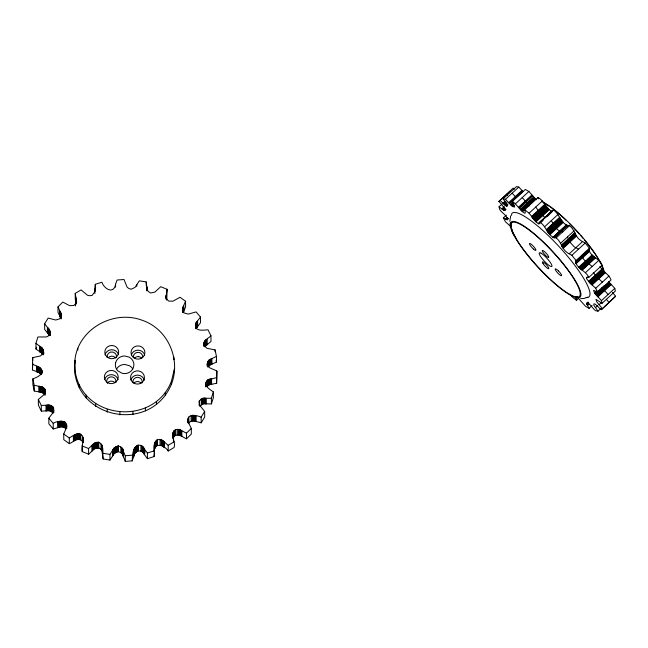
<?xml version="1.0" encoding="UTF-8"?>
<svg xmlns="http://www.w3.org/2000/svg" width="648" height="648" viewBox="0 0 648 648"><rect width="100%" height="100%" fill="white"/><g stroke="black" fill="none" stroke-linecap="round" stroke-linejoin="round"><path stroke-width="0.97" d="M115.514 286.781L115.547 284.237L117.102 280.017L124.035 279.507L127.057 287.08L128.709 288.433L131.09 289.251L135.059 287.38L139.336 280.835L146.197 281.912L147.234 289.956L148.497 291.649L150.733 293.009L154.921 292.07L160.72 286.691L167.111 289.3L166.091 297.343L166.892 299.279L168.723 301.109L173.024 301.158L180.006 297.246L185.555 301.239L185.595 306.909L183.101 312.62L183.06 306.958L185.555 301.239M32.4 364.249L38.572 366.8L40.719 368.42L41.172 374.609L39.22 372.786L32.441 369.911L32.7 357.631L40.362 355.979L43.319 353.168L43.432 350.511L42.25 348.154L35.94 343.327L37.9 336.968L46.413 336.96L48.325 335.972L49.977 334.133L49.548 329.945L44.639 323.814L48.138 318.087L55.72 320.015L59.705 318.84L61.106 316.532L61.212 313.924L57.988 306.852L62.824 302.089L69.701 305.686L73.864 305.451L75.808 303.531L76.561 301.02L75.209 293.423L81.097 289.899L87.472 295.261L89.594 295.731L92.105 295.399L94.705 291.989L95.305 284.302L101.906 282.22C103.955 288.562 113.125 294.597 115.498 284.893M32.441 369.911L32.74 363.293M41.132 368.947C44.898 374.261 36.418 377.541 32.854 378.869L34.214 385.366L42.16 386.848L45.401 389.715L45.441 392.129L44.696 394.081L38.329 399.46L41.294 405.446L49.378 405.081L51.905 406.094L53.671 408.159L53.411 412.128L48.827 418.195L48.867 423.857L53.249 429C57.016 428.223 62.816 424.667 65.95 428.814L63.731 433.99L63.771 439.66L69.32 443.645C72.641 442.576 75.184 438.882 79.032 439.522C83.633 439.255 82.458 446.999 82.531 436.258C79.502 430.742 72.689 435.91 69.279 437.983L69.32 443.645M82.531 436.258C84.572 441.102 80.652 446.432 82.215 451.599L88.606 454.208L88.565 448.546C91.627 446.14 94.09 441.596 98.682 442.252C105.049 445.03 101.963 453.786 103.129 458.987L109.982 460.064L114.267 453.519L118.098 451.656L120.617 452.466L122.269 453.819L125.291 461.392L132.224 460.874L134.735 453.543L138.113 450.83L140.632 451.081L142.576 452.02L147.42 458.679L154.022 456.597C155.852 451.308 151.778 443.88 157.067 439.903C161.822 437.886 164.973 442.989 168.188 445.338L168.229 451L174.118 447.476C175.964 441.815 170.262 435.497 174.296 430.402C178.492 427.34 182.752 431.641 186.462 433.148L186.503 438.809C182.793 437.303 178.532 433.01 174.336 436.064L173.227 437.967L173.186 432.297M103.129 458.987L102.092 450.943L100.829 449.25L98.723 447.914L94.406 448.829L88.606 454.208M154.475 452.158C153.665 441.563 164.438 444.998 168.229 451M195.437 328.277L195.874 323.109L200.459 317.042L196.077 311.899L188.317 314.102L184.008 312.935L182.55 309.469L183.06 306.958M216.586 377.606L207.765 379.922L206.963 380.716L206.996 386.386L209.604 384.701L216.626 383.268L216.886 370.988L209.547 367.732L207.125 364.216L207.692 361.859L208.907 360.134L216.44 356.36L215.071 349.871L207.125 348.381L203.885 345.449C202.605 340.556 208.332 338.54 210.956 335.777L207.992 329.783C204.039 330.026 195.575 331.808 195.421 325.442M216.626 383.268L216.886 370.988M206.963 380.716C202.654 385.592 210.211 389.57 213.346 391.91L211.386 398.261L202.873 398.277L200.961 399.265L199.268 401.217L199.738 405.292L204.647 411.415L204.687 417.085L201.188 422.812C197.494 422.099 190.698 418.64 188.422 423.743C185.166 413.286 195.477 414.736 201.147 417.142L204.647 411.415M144.391 454.685C146.246 450.068 143.07 444.358 137.951 445.2C132.338 447.914 132.435 455.698 132.224 460.874M188.001 422.545L188.382 418.073M154.022 456.597L154.435 446.488M575.505 261.743L576.08 260.496L571.852 255.296L569.244 253.814A5.905 1.247 47.4 0 1 567.121 252.518C561.581 248.889 561.411 241.672 556.146 237.929C547.884 237.646 546.28 225.577 539.889 222.24L553.23 209.976C559.613 213.338 561.225 225.358 569.479 225.674C574.744 229.408 574.922 236.625 580.454 240.254A5.905 1.247 47.4 0 0 582.576 241.55L585.185 243.041L589.413 248.233L589.121 249.367L575.505 261.743C576.971 268.799 586.302 270.961 588.773 277.441L602.105 265.178C600.275 258.981 589.267 256.041 589.121 249.367M82.215 451.599L82.628 447.671M509.798 221.357L510.673 215.873M511.531 215.419L511.766 213.605A56.797 11.972 47.4 0 1 562.691 250.598A56.797 11.972 47.4 0 1 586.181 297.594M512.528 231.854L512.908 232.502L510.989 226.703L511.45 223.204A49.937 10.53 47.4 0 1 560.447 260.626A49.937 10.53 47.4 0 1 571.957 295.52A49.937 10.53 47.4 0 1 517.007 240.035L512.447 231.676M74.909 360.32C77.849 329.144 113.416 309.452 142.05 320.217C167.759 328.755 181.148 359.178 171.445 384.183C149.923 436.096 68.421 417.506 74.909 360.32L75.403 375.557M74.933 363.155L75.605 360.361M171.445 384.183L171.42 381.348L174.336 369.247L174.361 372.082M582.746 254.364C580.762 259.573 588.943 263.477 592.134 266.506M42.971 349.272L43.011 354.942L41.334 352.877L35.98 348.989L36.539 347.174M199.997 405.842L203.577 403.785L211.426 403.931L213.386 397.572L213.346 391.91M109.982 460.064L109.949 454.402L114.226 447.849L118.066 445.994L120.577 446.804L122.918 449.267L123.355 456.824M75.379 372.73C84.013 420.277 154.07 425.906 171.42 381.348M195.915 328.771L200.499 322.704L200.459 317.042M65.885 428.838C70.154 419.912 57.956 420.106 53.209 423.338L48.827 418.195M216.44 356.36L216.473 362.03L210.017 365.018L207.911 367.246L207.87 361.584M536.277 199.746L528.873 191.476L525.342 189.443L512.009 201.698C513.07 199.155 528.428 221.519 524.686 209.758L529.06 213.176L536.463 222.337L538.942 223.852L539.889 222.24M553.23 209.976L539.241 223.147M210.956 335.777L210.997 341.439L204.63 346.818L204.59 341.156M502.022 204.023L499.057 206.744C510.114 216.051 503.213 205.546 498.855 201.528L513.103 188.098L514.366 189.224M600.971 308.456L598.007 311.178L595.528 307.589A5.905 1.247 47.4 0 1 593.706 304.86C593.341 300.591 600.591 310.052 601.352 309.687L615.6 296.257L612.441 292.386M615.6 296.257L601.352 309.687M186.462 433.148L191.298 428.385L188.455 422.569L187.977 420.001M186.503 438.809L191.338 434.047L191.298 428.385M498.855 201.528L509.968 191.314M503.107 198.871L516.448 186.608L518.773 187.061L522.936 191.419L509.603 203.674L505.44 199.325L503.107 198.871L505.586 202.451A5.905 1.247 47.4 0 1 507.416 205.189C507.894 209.474 500.402 199.965 499.762 200.362M505.44 199.325L518.773 187.061M502.937 203.172L505.165 201.131M503.415 203.658L505.643 201.609M503.893 204.112L506.12 202.071M504.833 204.938L507.052 202.897M505.27 205.303L506.752 203.942M501.852 208.769L504.079 206.728M508.688 202.654L522.021 190.391M505.699 205.619L507.182 204.258M502.313 209.174L504.541 207.125M506.096 205.894L507.57 204.533M509.134 203.164L522.466 190.909M502.759 209.531L504.241 208.17M506.461 206.121L507.943 204.76M503.18 209.855L504.662 208.494M503.585 210.13L505.059 208.769M503.95 210.357L505.432 208.996M509.603 203.674L510.551 204.655L512.779 202.613M504.573 210.657L506.056 209.296M510.551 204.655L511.029 205.116L513.256 203.067M511.029 205.116L511.499 205.546L513.726 203.496M511.499 205.546L511.961 205.943L513.443 204.574M511.961 205.943L512.406 206.299L513.888 204.938M515.533 203.739L528.873 191.476M512.406 206.299L512.827 206.615L514.31 205.254M510.818 226.687L505.448 221.794L503.399 217.858L506.355 215.136M503.399 217.858L505.537 218.894L507.02 217.534M518.53 207.255L531.862 194.991M505.537 218.894L505.934 219.178L507.416 217.817M505.934 219.178L507.781 218.044M518.91 207.757L532.243 195.494M519.315 208.267L532.648 196.004M506.307 219.405L507.19 219.785L508.664 218.425M520.19 209.304L533.531 197.041M520.66 209.814L533.993 197.551M521.13 210.308L534.47 198.045M521.608 210.786L534.948 198.531M522.086 211.248L535.426 198.985M522.563 211.669L538.018 197.494C544.158 200.629 545.932 208.729 552.274 211.588M529.06 213.176L542.392 200.912M531.514 216.537L544.846 204.274M531.781 216.975L545.114 204.711M532.081 217.436L545.422 205.173M532.429 217.922L545.762 205.659M532.802 218.425L546.143 206.161M533.215 218.935L546.548 206.672M533.644 219.453L546.977 207.19M534.09 219.972L547.43 207.708M534.56 220.474L547.892 208.219M535.037 220.976L548.37 208.713M535.515 221.454L548.848 209.191M535.993 221.908L549.326 209.644M538.172 223.528L551.505 211.272M538.699 223.795L542.408 220.385M545.373 217.663L552.039 211.531M539.306 223.414L543.008 220.004M550.419 213.192L552.639 211.151M538.942 223.852L540.424 222.491M540.788 222.256L543.016 220.215M547.09 216.359L550.792 212.949M547.277 216.343L549.496 214.302M544.685 226.711L558.017 214.448M546.361 229.578L559.694 217.323M546.491 229.91L559.823 217.647M546.661 230.283L560.002 218.02M546.888 230.688L560.22 218.425M547.155 231.125L560.488 218.862M547.463 231.587L560.795 219.332M547.811 232.073L561.144 219.818M548.184 232.575L561.524 220.32M548.597 233.094L561.929 220.83M549.026 233.612L562.359 221.349M549.48 234.122L562.812 221.867M549.941 234.633L563.282 222.369M552.995 237.265L566.328 225.01M553.084 237.346L566.417 225.083M553.441 237.557L566.773 225.293M553.748 237.703L567.081 225.439M554 237.784L567.34 225.528M554.202 237.8L567.77 225.366M554.348 237.743L567.68 225.488M556.146 237.929L569.479 225.674M560.885 243.016L574.217 230.753M561.614 245.122L574.946 232.859M561.597 245.309L574.93 233.045M561.63 245.552L574.962 233.288M561.84 246.167L575.173 233.904M562.019 246.54L575.351 234.276M562.245 246.945L575.578 234.689M562.513 247.39L575.845 235.127M562.82 247.852L576.161 235.589M563.169 248.338L576.501 236.075M569.244 253.814L582.576 241.55M571.852 255.296L585.185 243.041M576.08 260.496L589.413 248.233M575.416 262.076L588.757 249.82M575.448 262.319L588.789 250.055M575.537 262.61L588.87 250.347M575.667 262.942L589.008 250.679M575.853 263.315L589.186 251.051M576.08 263.728L589.413 251.465M578.785 267.179L592.118 254.923M579.255 267.673L592.588 255.409M579.725 268.151L593.058 255.887M580.195 268.588L593.528 256.333M580.649 268.993L593.989 256.738M581.094 269.357L594.427 257.094M581.507 269.665L594.84 257.41M581.888 269.924L595.22 257.661M582.228 270.111L595.561 257.855M585.468 272.638L598.801 260.375M599.959 266.328C602.624 271.755 609.047 274.128 611.056 279.928L597.723 292.191L595.674 288.255L589.834 282.876L587.031 279.32L586.489 278.259L587.971 276.899M588.514 281.362L601.846 269.106M588.927 281.872L602.267 269.609M589.372 282.382L602.705 270.119M589.834 282.876L603.167 270.621M590.304 283.362L603.636 271.099M590.774 283.816L604.106 271.553M578.656 298.25L576.437 300.291L575.959 298.266L577.441 296.906M591.235 284.237L604.568 271.974M591.681 284.61L605.021 272.354M592.11 284.942L605.443 272.678M595.674 288.255L609.007 275.991M608.553 281.678L614.798 288.352L615.398 291.041L602.057 303.305L601.457 300.615L594.613 293.107L596.84 291.065M595.22 293.933L604.114 285.76M595.625 294.443L608.966 282.18M592.07 305.621L589.105 308.343L586.448 303.41L587.93 302.049M586.553 303.718L588.036 302.357M596.063 294.953L609.395 282.69M586.724 304.082L588.206 302.713M596.516 295.456L609.849 283.192M586.95 304.479L588.433 303.118M587.226 304.925L588.708 303.564M596.986 295.942L610.319 283.678M587.558 305.394L589.04 304.034M597.456 296.403L610.789 284.148M597.926 296.841L611.258 284.577M601.457 300.615L614.798 288.352M595.528 307.589L597.756 305.548M602.267 308.513L599.1 304.641L601.328 302.6M188.714 417.142L188.754 422.812M168.188 445.338L174.077 441.815M587.801 297.124L583.872 298.493L580.616 298.615M144.35 449.015L147.38 453.017L153.981 450.935M38.329 399.46L38.37 405.122L41.334 411.116L49.418 410.743L53.306 412.857L53.266 407.195M575.797 296.719L575.959 298.266M123.314 451.154L125.25 455.73L132.184 455.212M32.854 378.869L32.886 384.539L34.255 391.028L41.561 392.275L44.825 394.591L44.785 388.93M588.773 277.441L586.562 277.295L586.489 278.259M507.19 219.785C508.599 216.456 500.961 212.252 499.657 209.434L499.057 206.744M103.089 453.325L109.949 454.402M562.812 231.806C557.069 231.757 553.919 224.969 551.351 220.579M598.007 311.178L595.674 310.724C593.195 309.501 589.243 301.701 586.448 303.41M138.672 356.651L139.838 356.959A4.633 4.406 -0.4 0 1 141.718 358.368M82.175 445.929L88.565 448.546M597.723 292.191L593.56 290.28L594.613 293.107M544.838 217.396L540.764 213.84L535.726 207.044M578.518 249.172L575.91 247.682A5.905 1.247 47.4 0 1 573.788 246.386L569.179 241.259L567.551 236.885M589.105 308.343L585.581 306.31L578.097 297.983M98.682 442.252L98.788 447.954M576.631 296.978L577.344 297.408M63.731 433.99L69.279 437.983M512.827 206.615L514.698 207.068L512.009 201.698M602.057 303.305L595.925 299.344L596.67 301.62A5.889 1.239 47.4 0 0 599.1 304.641M140.883 382.903L139.936 382.19A4.633 4.415 -0.4 0 0 134.33 382.798M44.639 323.814L44.68 329.476L49.588 335.607L49.548 329.945M576.437 300.291L572.062 296.873L570.094 294.184M529.602 205.878L522.199 197.608M506.428 194.23L507.7 195.356M602.34 282.123L596.5 276.753L593.293 272.46M512.106 193.193L516.27 197.551M608.132 294.484L601.887 287.809M606.407 299.287L608.934 302.381M57.988 306.852L58.028 312.514L60.872 318.33L60.831 312.66M115.506 357.988L115.15 357.526A4.633 4.415 -0.4 0 0 108.597 357.421M512.349 232.608L515.646 237.411M510.989 226.703L510.025 224.524L510.17 223.422L511.126 225.69M75.209 293.423L75.249 299.084L76.205 304.106M173.299 357.85L173.883 359.672L173.867 356.846M538.018 197.494L538.334 198.847M216.132 360.401L216.473 362.03M215.071 349.871L215.079 351.759M211.904 358.749L211.945 364.411M211.58 378.886L211.621 384.548M211.232 358.871L211.272 364.532M211.386 398.261L211.426 403.931M210.908 378.853L210.94 384.515M210.592 359.073L210.632 364.735M210.227 378.902L210.268 384.564M209.976 359.356L210.017 365.018M209.417 359.713L209.458 365.375M209.563 379.04L209.604 384.701M208.907 360.134L208.948 365.804M208.923 379.258L208.964 384.92M208.462 360.628L208.494 366.29M208.324 379.55L208.364 385.22M207.765 379.922L207.806 385.592M207.149 339.123L207.19 344.785M207.141 364.144L207.141 366.104M206.534 339.39L206.574 345.06M205.959 339.738L205.999 345.4M206.21 398.374L206.25 404.036M205.853 384.726L205.87 386.613M205.44 340.151L205.473 345.813M205.732 384.078L205.748 386.913M205.602 383.041L205.61 384.928M205.562 398.18L205.602 403.85M204.979 340.629L205.019 346.291M204.889 398.075L204.93 403.745M204.282 341.731L204.314 346.453M203.95 342.792L203.982 346.567M204.209 398.058L204.25 403.72M203.537 398.123L203.577 403.785M202.873 398.277L202.913 403.939M202.241 398.512L202.281 404.174M201.261 399.095L201.301 404.765M201.147 417.142L201.188 422.812M199.357 401.039L199.39 405.761M199.268 401.217L199.301 405.94M197.608 321.157L197.648 326.819M197.073 321.554L197.114 327.224M196.603 322.024L196.644 327.686M196.198 322.542L196.239 328.204M195.874 323.109L195.907 327.831M195.631 323.708L195.664 328.431M195.469 324.34L195.502 328.115M196.093 416.065L196.133 421.735M195.51 415.733L195.55 421.403M194.886 415.481L194.927 421.143M194.238 415.311L194.279 420.973M193.566 415.222L193.606 420.884M192.885 415.214L192.926 420.884M192.213 415.303L192.254 420.965M191.111 415.643L191.152 421.313M188.641 417.247L188.681 422.917M188.179 418.705L188.204 422.48M188.042 419.345L188.058 422.18M183.821 305.888L183.862 311.55M183.4 306.399L183.441 312.061M182.801 307.557L182.833 312.271M182.631 308.181L182.793 312.441M182.542 308.821L182.566 312.296M181.829 430.952L181.869 436.614M181.351 430.491L181.383 436.161M180.808 430.102L180.849 435.772M180.217 429.786L180.257 435.448M179.585 429.551L179.626 435.213M178.929 429.389L178.97 435.051M178.249 429.316L178.289 434.986M177.098 429.405L177.131 435.067M175.422 429.786L175.462 435.448M174.296 430.402L174.336 436.064M173.834 431.139L173.875 436.809M173.478 431.706L173.518 437.368M173.397 437.4L173.421 441.175M172.959 432.921L172.927 438.056M172.805 433.561L172.749 437.991M167.111 289.3L166.633 299.87L166.593 294.208M166.317 294.8L166.269 299.862M166.131 295.415L166.147 298.25M166.026 296.055L166.026 298.59M165.313 392.315L165.337 395.15M164.244 442.147L164.276 447.817M163.887 441.596L163.928 447.266M163.458 441.094L163.499 446.764M162.964 440.656L163.004 446.318M162.413 440.275L162.454 445.945M161.814 439.976L161.854 445.638M161.174 439.749L161.214 445.419M160.032 439.571L160.072 445.233M157.253 439.822L157.294 445.492M157.067 439.903L157.108 445.565M156.435 401.412L156.46 404.247M156.435 440.519L156.476 446.18M155.941 440.98L155.982 446.642M155.512 441.49L155.552 447.152M155.139 442.041L155.172 447.711M154.823 442.633L154.864 448.295M154.58 443.248L154.621 448.91M154.402 443.88L154.354 451.51M154.273 445.184L154.313 450.854M146.934 286.797L146.958 290.571M146.812 287.429L146.804 290.911M146.197 281.912L146.229 285.687M147.38 453.017L147.42 458.679M145.395 408.013L145.411 410.84M144.148 448.4L144.188 454.07M143.856 447.817L143.897 453.479M143.492 447.274L143.524 452.936M143.046 446.78L143.087 452.45M142.544 446.351L142.576 452.02M141.977 445.994L142.017 451.656M140.916 445.557L140.948 451.219M138.194 450.838L138.154 445.168L138.113 450.83M136.769 284.569L136.785 286.457M137.951 445.2L137.992 450.862M137.182 445.654L137.222 451.316M136.59 445.994L136.631 451.656M136.04 446.391L136.08 452.053M135.537 446.845L135.578 452.507M135.092 447.339L135.124 453.001M134.695 447.881L134.735 453.543M134.371 448.457L134.403 454.127M134.104 449.064L134.144 454.734M133.909 449.696L133.95 455.366M133.788 450.344L133.78 456.662M132.929 411.666L132.953 414.493M125.25 455.73L125.291 461.392M123.136 449.874L123.306 456.176M122.918 449.267L122.958 454.928M122.61 448.691L122.65 454.353M122.229 448.157L122.269 453.819M121.775 447.679L121.816 453.341M120.844 447.007L120.884 452.677M119.904 412.12L119.921 414.955M118.268 446.01L118.301 451.672L118.195 445.986M118.066 445.994L118.098 451.656M117.199 446.253L117.239 451.923M115.547 284.237L115.563 287.064M116.543 446.448L116.583 452.118M115.911 446.707L115.943 452.377M115.303 447.031L115.344 452.701M114.745 447.42L114.785 453.082M114.226 447.849L114.267 453.519M113.764 448.335L113.805 454.005M113.359 448.87L113.392 454.531M113.011 449.437L113.052 455.099M112.728 450.036L112.768 455.706M112.517 450.66L112.558 456.33M107.195 409.35L107.22 412.185M102.505 447.161L102.514 453.47M102.441 446.513L102.392 454.102M102.295 445.881L102.335 451.551M102.052 445.281L102.092 450.943M101.736 444.706L101.777 450.376M101.007 443.848L101.039 449.518M98.553 442.228L98.593 447.89M97.654 442.284L97.694 447.954M96.965 442.325L97.006 447.995M95.305 284.302L95.329 288.077M96.285 442.438L96.325 448.1M94.964 289.389L94.981 291.276M95.677 403.55L95.702 406.377M94.851 288.741L94.883 293.463M95.621 442.608L95.661 448.278M94.981 442.851L95.013 448.521M94.365 443.159L94.406 448.829M93.79 443.524L93.83 449.194M93.263 443.953L93.304 449.615M92.785 444.423L92.826 450.085M92.364 444.941L92.397 450.603M92 445.5L92.04 451.162M86.135 395.102L86.152 397.937M83.195 437.886L83.179 442.649M83.025 437.262L83.057 441.985M82.968 440.438L82.985 442.325M80.684 434.176L80.773 439.895M80.563 434.128L80.603 439.79M79.21 384.588L79.226 387.423M79.672 433.982L79.712 439.644M78.991 433.86L79.032 439.522M77.825 348.219L77.841 350.106M78.303 433.812L78.343 439.474M77.614 433.828L77.655 439.498M76.505 299.708L76.594 303.199M76.375 299.068L76.399 302.843M76.164 298.436L76.197 303.159M76.934 433.925L76.974 439.587M75.889 297.837L75.929 303.499M75.452 304.09L75.46 305.978M76.262 434.079L76.302 439.741M75.614 434.306L75.654 439.968M74.998 434.597L75.03 440.259M74.407 434.946L74.447 440.608M73.872 435.351L73.904 441.013M73.378 435.812L73.418 441.474M66.736 425.768L66.76 428.304M66.509 424.683L66.533 428.458M65.237 422.237L65.318 427.964M65.132 422.164L65.173 427.826M64.306 421.816L64.346 427.478M63.682 421.548L63.715 427.21M63.026 421.338L63.059 427.008M62.346 421.2L62.386 426.87M61.212 313.924L61.236 317.698M61.058 313.284L61.098 318.946M61.665 421.135L61.698 426.797M60.539 312.069L60.572 317.731M60.969 421.135L61.009 426.797M60.175 311.51L60.215 317.172M59.754 310.983L59.794 316.653M60.288 421.208L60.329 426.87M59.608 421.346L59.648 427.008M58.952 421.556L58.992 427.218M58.328 421.824L58.369 427.486M57.729 422.156L57.769 427.826M53.865 409.787L53.825 412.784M53.168 407.025L53.201 412.687M53.209 423.338L53.249 429M52.448 406.499L52.488 412.169M51.905 406.094L51.945 411.764M51.322 405.745L51.362 411.415M50.107 332.497L50.123 335.332M50.698 405.462L50.738 411.124M49.969 331.193L50.099 335.624M49.791 330.561L49.831 335.283M50.05 405.235L50.09 410.905M49.24 329.362L49.28 335.024M48.859 328.811L48.9 334.473M49.378 405.081L49.418 410.743M48.422 328.301L48.462 333.963M48.697 404.992L48.738 410.654M47.936 327.839L47.976 333.501M47.401 327.426L47.434 333.088M48.009 404.976L48.049 410.638M47.32 405.024L47.361 410.694M46.64 405.146L46.68 410.816M45.976 405.34L46.016 411.002M45.401 389.715L45.433 393.563M45.352 389.602L45.376 393.377M45.004 393.506L45.02 395.393M44.356 388.411L44.396 394.073M43.724 352.002L43.7 354.083M43.878 387.941L43.918 393.603M43.554 351.159L43.578 353.986M43.432 350.511L43.456 354.286M43.238 349.88L43.27 354.602M43.351 387.52L43.392 393.182M42.647 348.697L42.679 354.359M42.776 387.156L42.817 392.818M42.25 348.154L42.29 353.824M42.136 370.899L42.16 372.981M42.16 386.848L42.201 392.51M41.796 347.66L41.837 353.322M41.764 370.113L41.788 373.888M41.294 347.207L41.334 352.877M41.48 369.514L41.513 374.236M41.521 386.605L41.561 392.275M41.294 405.446L41.334 411.116M40.743 346.818L40.784 352.48M40.719 368.42L40.759 374.082M40.856 386.435L40.897 392.097M40.152 346.478L40.192 352.139M40.257 367.934L40.297 373.596M40.176 386.329L40.217 391.991M39.528 346.202L39.569 351.864M39.739 367.497L39.779 373.167M39.488 386.289L39.528 391.951M39.18 367.116L39.22 372.786M38.799 386.321L38.84 391.983M38.572 366.8L38.613 372.462M37.94 366.541L37.981 372.203M37.284 366.347L37.325 372.009M36.604 366.217L36.644 371.887M35.94 343.327L35.98 348.989M34.214 385.366L34.255 391.028M32.7 357.631L32.724 360.466M543.235 202.638A49.937 10.53 47.4 0 1 549.212 206.25M550.581 207.214A49.937 10.53 47.4 0 1 566.125 220.32M569.608 223.714A49.937 10.53 47.4 0 1 579.231 233.896M580.559 235.402A49.937 10.53 47.4 0 1 583.151 238.424M584.399 239.914A49.937 10.53 47.4 0 1 599.052 260.447M599.999 262.173A49.937 10.53 47.4 0 1 600.842 263.809M601.563 265.34A49.937 10.53 47.4 0 1 603.312 270.281M541.955 201.536A50.957 10.741 47.4 0 1 579.782 234.195A50.957 10.741 47.4 0 1 604.171 271.755M512.22 231.206A9.347 7.711 -24.3 0 1 511.863 229.846M512.204 231.174A9.331 8.27 -18.3 0 1 511.823 229.724M134.371 358.304A4.633 4.406 -0.4 0 1 138.672 356.659M116.672 368.85A9.266 8.821 -0.4 0 1 124.716 364.459L129.341 365.65L131.261 367.06A9.266 8.821 -0.4 0 1 132.727 368.89M107.382 383.276A4.633 4.415 -0.4 0 1 108.127 382.369L109.107 381.688A4.633 4.415 -0.4 0 1 114.68 382.474M115.773 382.506A4.633 4.415 -0.4 0 0 115.814 380.222L115.368 379.153A4.633 4.415 -0.4 0 0 109.075 377.436L108.103 378.124A4.633 4.415 -0.4 0 0 106.823 382.361M133.391 357.307A4.633 4.406 -0.4 0 1 138.64 352.407L139.806 352.714A4.633 4.406 -0.4 0 1 142.568 357.388M116.235 357.558A4.633 4.415 -0.4 0 0 115.838 354.205L115.117 353.281A4.633 4.415 -0.4 0 0 107.293 357.413M141.977 382.936A4.633 4.415 -0.4 0 0 140.851 378.659L139.911 377.938A4.633 4.415 -0.4 0 0 133.026 382.79M131.309 354.95A6.95 6.618 -0.4 0 1 144.731 355.169M130.839 379.898A6.95 6.618 -0.4 0 1 144.261 380.117M104.636 379.469A6.95 6.618 -0.4 0 1 118.066 379.688M105.008 354.877A6.95 6.618 -0.4 0 1 118.422 354.391M510.754 222.458L510.284 226.031A50.957 10.741 47.4 0 0 563.031 290.32A50.957 10.741 47.4 0 0 566.069 267.26A50.957 10.741 47.4 0 0 510.754 222.458M115.684 362.475L115.36 364.759A9.266 8.821 -0.4 0 0 118.049 371.004L122.197 373.297L124.594 373.604A9.266 8.821 -0.4 0 0 133.561 367.092L133.885 364.808A9.266 8.821 -0.4 0 0 131.196 358.563L129.284 357.153L124.659 355.963A9.266 8.821 -0.4 0 0 115.684 362.475M548.735 257.126L548.629 257.386A4.633 0.98 47.4 0 1 545.527 255.377A4.633 0.98 47.4 0 1 542.417 251.262L542.303 250.784A4.633 0.98 47.4 0 1 545.511 252.542A4.633 0.98 47.4 0 1 548.735 257.126M541.064 253.166L540.019 252.72A9.266 1.952 47.4 0 0 540.959 257.045L542.279 258.803A9.266 1.952 47.4 0 0 550.055 266.077L551.092 266.522A9.266 1.952 47.4 0 0 550.16 262.197L548.84 260.439A9.266 1.952 47.4 0 0 541.064 253.166M558.414 270.896L557.588 270.119A4.633 0.98 47.4 0 0 555.206 269.139A4.633 0.98 47.4 0 0 557.604 272.857L558.438 273.723A4.633 0.98 47.4 0 0 561.646 275.481A4.633 0.98 47.4 0 0 558.414 270.896M533.531 249.124L532.697 248.346A4.633 0.98 47.4 0 1 529.473 243.761A4.633 0.98 47.4 0 1 532.68 245.519L533.515 246.386A4.633 0.98 47.4 0 1 535.904 250.104A4.633 0.98 47.4 0 1 533.531 249.124M543.04 263.606A4.633 0.98 47.4 0 0 548.564 268.758A4.633 0.98 47.4 0 0 545.195 263.493A4.633 0.98 47.4 0 0 543.04 263.606M134.379 358.198A6.95 6.618 -0.4 0 0 144.909 352.634A6.95 6.618 -0.4 0 0 134.59 346.737A6.95 6.618 -0.4 0 0 134.379 358.198M133.909 383.146A6.95 6.618 -0.4 0 0 144.439 377.582A6.95 6.618 -0.4 0 0 134.128 371.685A6.95 6.618 -0.4 0 0 133.909 383.146M107.706 382.717A6.95 6.618 -0.4 0 0 118.236 377.16A6.95 6.618 -0.4 0 0 107.924 371.264A6.95 6.618 -0.4 0 0 107.706 382.717M107.025 356.951A6.95 6.618 -0.4 0 0 118.527 353.565A6.95 6.618 -0.4 0 0 109.706 345.773A6.95 6.618 -0.4 0 0 107.025 356.951"/></g></svg>
